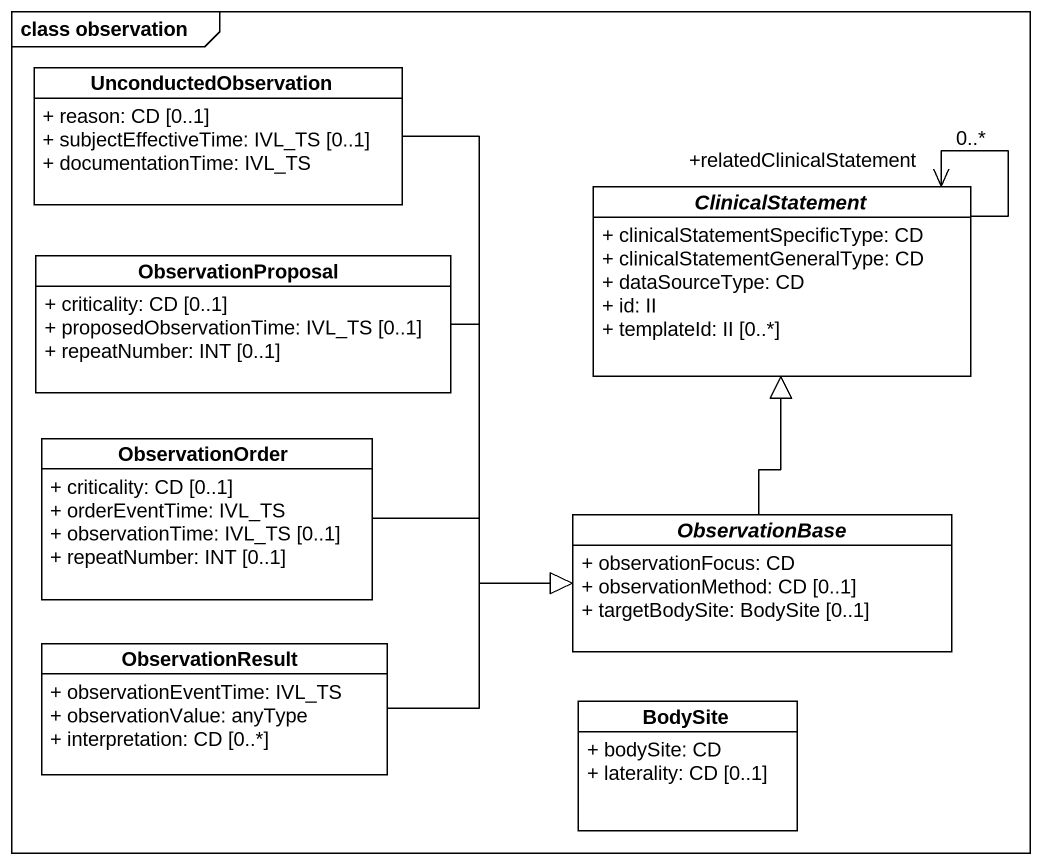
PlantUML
@startuml
mainframe class observation
hide circle
hide empty members
skinparam classAttributeIconSize 0
class UnconductedObservation {
  + reason: CD [0..1]
  + subjectEffectiveTime: IVL_TS [0..1]
  + documentationTime: IVL_TS
}
class ObservationProposal {
  + criticality: CD [0..1]
  + proposedObservationTime: IVL_TS [0..1]
  + repeatNumber: INT [0..1]
}
abstract class ClinicalStatement {
  + clinicalStatementSpecificType: CD
  + clinicalStatementGeneralType: CD
  + dataSourceType: CD
  + id: II
  + templateId: II [0..*]
}
class ObservationOrder {
  + criticality: CD [0..1]
  + orderEventTime: IVL_TS
  + observationTime: IVL_TS [0..1]
  + repeatNumber: INT [0..1]
}
abstract class ObservationBase {
  + observationFocus: CD
  + observationMethod: CD [0..1]
  + targetBodySite: BodySite [0..1]
}
class ObservationResult {
  + observationEventTime: IVL_TS
  + observationValue: anyType
  + interpretation: CD [0..*]
}
class BodySite {
  + bodySite: CD
  + laterality: CD [0..1]
}
UnconductedObservation --|> ObservationBase
ObservationProposal -right-|> ObservationBase
ClinicalStatement --> "+relatedClinicalStatement\n0..*" ClinicalStatement
ObservationOrder -right-|> ObservationBase
ObservationBase -up-|> ClinicalStatement
ObservationResult -right-|> ObservationBase
@enduml
